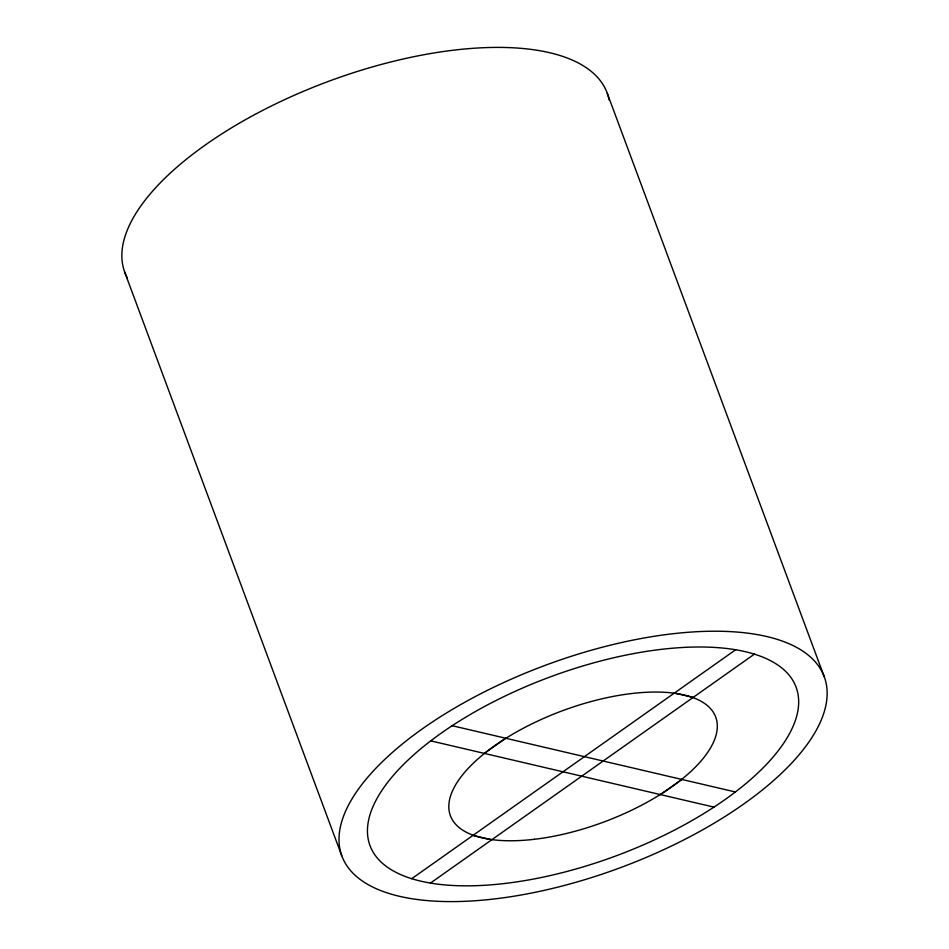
<?xml version="1.0" encoding="UTF-8"?>
<svg xmlns="http://www.w3.org/2000/svg" width="949" height="949" viewBox="0 0 949 949"><rect width="100%" height="100%" fill="white"/><g stroke="black" fill="none" stroke-linecap="round" stroke-linejoin="round"><path stroke-width="1.42" d="M484.287 753.387L505.722 738.239M411.724 878.691L735.653 649.757M430.478 883.068L754.396 654.134M660.397 794.586L681.845 779.437M674.395 693.043L693.138 697.42M452.163 725.712L735.392 791.964M430.727 740.861L713.956 807.113M472.982 835.393L491.724 839.782M607.289 93.358L824.408 677.183A257.309 107.937 -20.4 0 1 494.014 898.988A257.309 107.937 -20.4 0 1 430.763 723.067A257.309 107.937 -20.4 0 1 824.408 677.183M124.592 271.817L341.711 855.642M127.368 278.021A257.309 107.937 -20.4 0 1 329.422 81.021A257.309 107.937 -20.4 0 1 609.104 99.918M504.975 883.46A227.297 95.339 -20.4 0 0 796.152 687.337A227.297 95.339 -20.4 0 0 448.058 728.441A227.297 95.339 -20.4 0 0 504.975 883.46M534.441 839.284A141.52 59.36 -20.4 0 0 715.748 717.183A141.52 59.36 -20.4 0 0 498.996 742.77A141.52 59.36 -20.4 0 0 534.441 839.284"/></g></svg>
